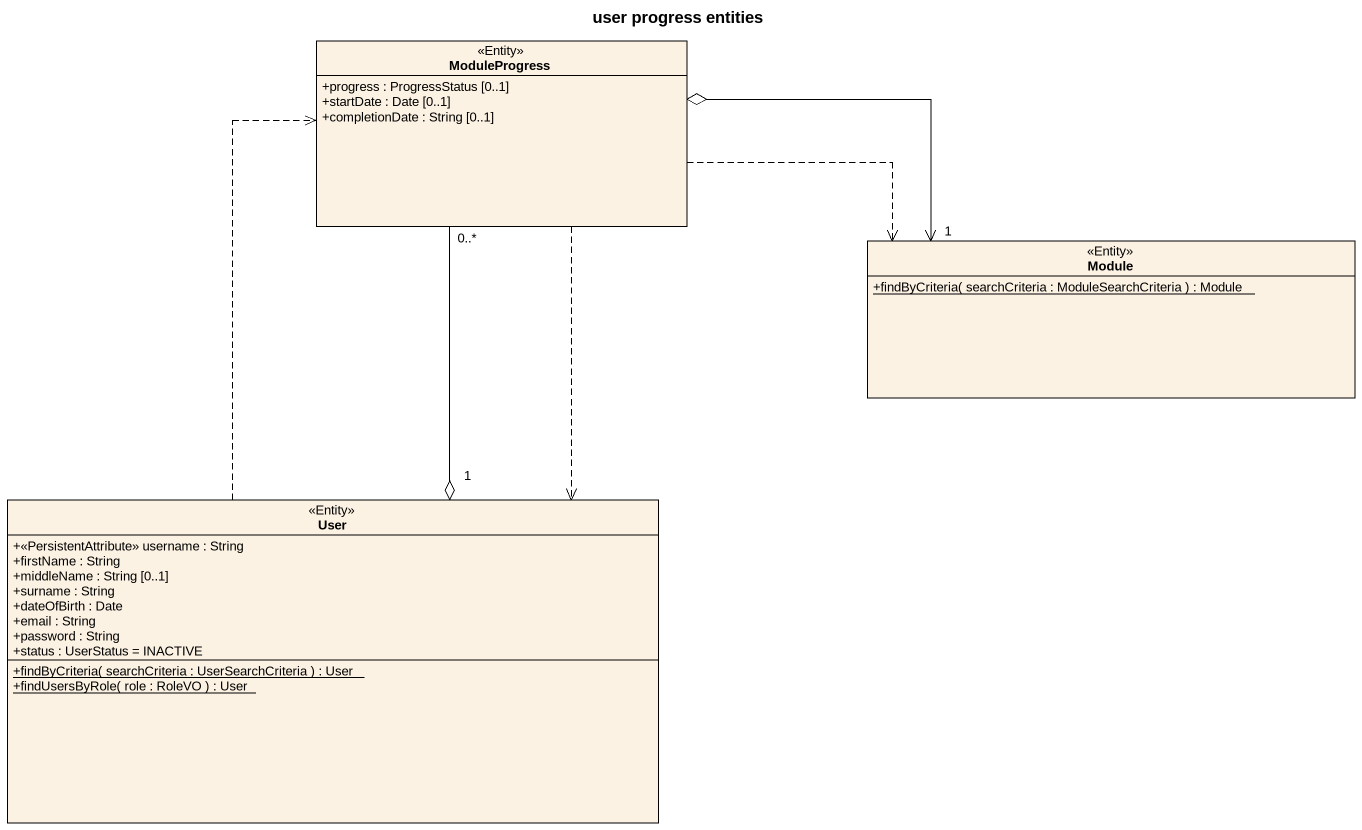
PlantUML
@startuml
title user progress entities
hide circle
hide empty members
skinparam classAttributeIconSize 0
class ModuleProgress <<Entity>> {
  +progress : ProgressStatus [0..1]
  +startDate : Date [0..1]
  +completionDate : String [0..1]
}
class Module <<Entity>> {
  {static} +findByCriteria( searchCriteria : ModuleSearchCriteria ) : Module
}
class User <<Entity>> {
  +<<PersistentAttribute>> username : String
  +firstName : String
  +middleName : String [0..1]
  +surname : String
  +dateOfBirth : Date
  +email : String
  +password : String
  +status : UserStatus = INACTIVE
  {static} +findByCriteria( searchCriteria : UserSearchCriteria ) : User
  {static} +findUsersByRole( role : RoleVO ) : User
}
ModuleProgress o-right-> "1" Module
ModuleProgress .right.> Module
ModuleProgress ..> User
User "1" o-up- "0..*" ModuleProgress
User .up.> ModuleProgress
@enduml
